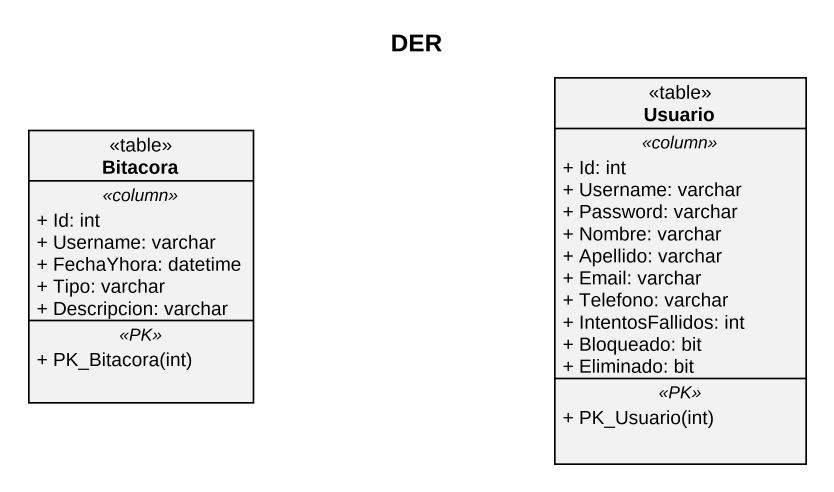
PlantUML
@startuml
title DER
hide circle
hide empty members
skinparam classAttributeIconSize 0
class Usuario <<table>> {
  .. <<column>> ..
  + Id: int
  + Username: varchar
  + Password: varchar
  + Nombre: varchar
  + Apellido: varchar
  + Email: varchar
  + Telefono: varchar
  + IntentosFallidos: int
  + Bloqueado: bit
  + Eliminado: bit
  .. <<PK>> ..
  + PK_Usuario(int)
}
class Bitacora <<table>> {
  .. <<column>> ..
  + Id: int
  + Username: varchar
  + FechaYhora: datetime
  + Tipo: varchar
  + Descripcion: varchar
  .. <<PK>> ..
  + PK_Bitacora(int)
}
@enduml
